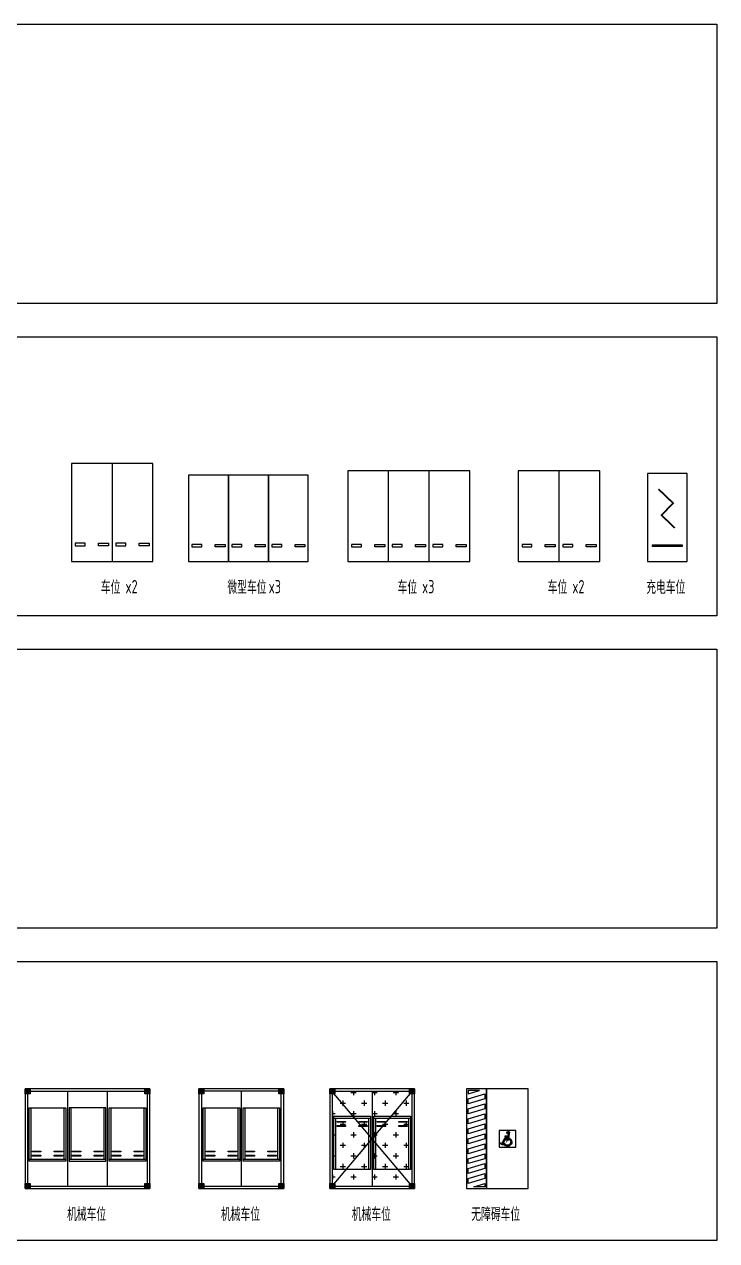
# Model space of a CAD drawing. Header units: millimetres. Extents: x 4401 to 92484, y 1885 to 582422.
# Drawn here: x 50844 to 92484, y 1885 to 75051 of the extents above; entities that cross this region are included whole.
import ezdxf
from ezdxf.enums import TextEntityAlignment as Align

# ---------------------------------------------------------------- set-up
doc = ezdxf.new("R2010")
doc.units = ezdxf.units.MM
doc.header["$MEASUREMENT"] = 0
for name, color, linetype in [('A-无障碍停车位', 8, 'Continuous'), ('A-机械停车位-2', 8, 'Continuous'), ('A-机械车位地下一层地上一层-2', 8, 'Continuous'), ('A-机械车位地下一层地上一层-3', 8, 'Continuous'), ('AE-EQPM-CARS-6', 66, 'Continuous'), ('E-UNIV-NOTE', 6, 'Continuous'), ('机械车位', 150, 'Continuous')]:
    doc.layers.add(name, color=color, linetype=linetype)
doc.styles.add('TH-STYLE3', font='TSSDENG', dxfattribs={"width": 0.7, "bigfont": 'TSSDCHN'})

# ---------------------------------------------------------------- blocks, each defined once
blk = doc.blocks.new('A$C13896705')
at = {"layer": '机械车位', "color": 171}
for points in [[(0, 0), (-4900, 0), (-4900, -5900), (0, -5900)], [(-2450, 0), (-2450, -5900)], [(0, -5900), (0, 0)]]:
    blk.add_lwpolyline(points, dxfattribs=at)
for points in [[(-4675, -4800), (-4675, -4950), (-4075, -4950), (-4075, -4800)], [(-2675, -4800), (-2675, -4950), (-3275, -4950), (-3275, -4800)], [(-2225, -4800), (-2225, -4950), (-1625, -4950), (-1625, -4800)], [(-225, -4800), (-225, -4950), (-825, -4950), (-825, -4800)]]:
    blk.add_lwpolyline(points, close=True, dxfattribs=at)
blk = doc.blocks.new('000000000000000')
at = {"layer": '机械车位', "color": 3}
for points in [[(0, 0), (5200, 0), (5200, 2400), (0, 2400)], [(4175, 2200), (4325, 2200), (4325, 1600), (4175, 1600)], [(4175, 200), (4325, 200), (4325, 800), (4175, 800)]]:
    blk.add_lwpolyline(points, close=True, dxfattribs=at)
blk = doc.blocks.new('A$C0FB329A9')
at = {"layer": '机械车位'}
for p in [(-5200, -2397), (-5200, -4797), (-5200, -7197)]:
    blk.add_blockref('000000000000000', p, dxfattribs=at)
blk = doc.blocks.new('A$C73955E33')
at = {"layer": '机械车位', "color": 241}
blk.add_line((-4900, -5450), (0, -5450), dxfattribs=at)
for points in [[(0, 0), (-4900, 0), (-4900, -5450)], [(-2450, -5450), (-2450, 0)], [(0, -5450), (0, 0)]]:
    blk.add_lwpolyline(points, dxfattribs=at)
for points in [[(-4675, -4425), (-4675, -4575), (-4075, -4575), (-4075, -4425)], [(-2675, -4425), (-2675, -4575), (-3275, -4575), (-3275, -4425)], [(-2225, -4425), (-2225, -4575), (-1625, -4575), (-1625, -4425)], [(-225, -4425), (-225, -4575), (-825, -4575), (-825, -4425)]]:
    blk.add_lwpolyline(points, close=True, dxfattribs=at)
blk = doc.blocks.new('A$C5686496C')
at = {"layer": '机械车位', "color": 241}
blk.add_line((-7350, -5450), (0, -5450), dxfattribs=at)
for points in [[(0, 0), (-7350, 0), (-7350, -5450)], [(-4900, -5450), (-4900, 0)], [(-2450, -5450), (-2450, 0)], [(0, -5450), (0, 0)]]:
    blk.add_lwpolyline(points, dxfattribs=at)
for points in [[(-7125, -4425), (-7125, -4575), (-6525, -4575), (-6525, -4425)], [(-5125, -4425), (-5125, -4575), (-5725, -4575), (-5725, -4425)], [(-4675, -4425), (-4675, -4575), (-4075, -4575), (-4075, -4425)], [(-2675, -4425), (-2675, -4575), (-3275, -4575), (-3275, -4425)], [(-2225, -4425), (-2225, -4575), (-1625, -4575), (-1625, -4425)], [(-225, -4425), (-225, -4575), (-825, -4575), (-825, -4425)]]:
    blk.add_lwpolyline(points, close=True, dxfattribs=at)
blk = doc.blocks.new('CW-6')
for p, q in [((0, -5300), (0, 0)), ((0, 0), (2400, 0)), ((2400, 0), (2400, -5300)), ((2400, -5300), (0, -5300))]:
    blk.add_line(p, q)
at = {"const_width": 100}
blk.add_lwpolyline([(749, -3280), (1549, -2513), (851, -1787), (1733, -941)], dxfattribs=at)
blk.add_lwpolyline([(316, -4392), (2084, -4392), (2084, -4300), (316, -4300)], close=True)
blk = doc.blocks.new('机械车位地下一层地上一层X3')
at = {"layer": 'A-机械车位地下一层地上一层-3'}
for points in [[(1270492, -1719617), (1270492, -1719767), (1270642, -1719767), (1270642, -1719617)], [(1277692, -1719617), (1277692, -1719767), (1277842, -1719767), (1277842, -1719617)], [(1270492, -1725317), (1270492, -1725467), (1270642, -1725467), (1270642, -1725317)], [(1277692, -1725317), (1277692, -1725467), (1277842, -1725467), (1277842, -1725317)]]:
    blk.add_hatch(color=256, dxfattribs=at).paths.add_polyline_path(points)
for p, q in [((1270567, -1719692), (1270617, -1719692)), ((1270567, -1719692), (1277767, -1719692)), ((1270567, -1725392), (1270567, -1719692)), ((1272967, -1725392), (1272967, -1719692)), ((1275367, -1719692), (1275367, -1725392)), ((1277767, -1719692), (1277767, -1725392)), ((1272867, -1721300), (1270667, -1721300)), ((1270767, -1724392), (1270767, -1721300)), ((1272767, -1721300), (1272767, -1724392)), ((1275267, -1721300), (1273067, -1721300)), ((1273167, -1724392), (1273167, -1721300)), ((1275167, -1721300), (1275167, -1724392)), ((1277667, -1721300), (1275467, -1721300)), ((1275567, -1724392), (1275567, -1721300)), ((1277567, -1721300), (1277567, -1724392)), ((1277767, -1725392), (1270567, -1725392))]:
    blk.add_line(p, q, dxfattribs=at)
for points in [[(1270717, -1719542), (1270417, -1719542), (1270417, -1719842), (1270717, -1719842)], [(1270417, -1725542), (1270417, -1719542), (1277917, -1719542), (1277917, -1725542)], [(1270707, -1719552), (1270427, -1719552), (1270427, -1719832), (1270707, -1719832)], [(1270642, -1719617), (1270492, -1719617), (1270492, -1719767), (1270642, -1719767)], [(1277917, -1719542), (1277617, -1719542), (1277617, -1719842), (1277917, -1719842)], [(1277907, -1719552), (1277627, -1719552), (1277627, -1719832), (1277907, -1719832)], [(1277842, -1719617), (1277692, -1719617), (1277692, -1719767), (1277842, -1719767)], [(1272867, -1721192), (1270667, -1721192), (1270667, -1724392), (1272867, -1724392)], [(1271367, -1721500), (1270867, -1721500), (1270867, -1721550), (1271367, -1721550)], [(1272667, -1721500), (1272167, -1721500), (1272167, -1721550), (1272667, -1721550)], [(1275267, -1724392), (1273067, -1724392), (1273067, -1721192), (1275267, -1721192)], [(1273767, -1721500), (1273267, -1721500), (1273267, -1721550), (1273767, -1721550)], [(1275067, -1721500), (1274567, -1721500), (1274567, -1721550), (1275067, -1721550)], [(1277667, -1721192), (1275467, -1721192), (1275467, -1724392), (1277667, -1724392)], [(1276167, -1721500), (1275667, -1721500), (1275667, -1721550), (1276167, -1721550)], [(1277467, -1721500), (1276967, -1721500), (1276967, -1721550), (1277467, -1721550)], [(1271367, -1721750), (1270867, -1721750), (1270867, -1721800), (1271367, -1721800)], [(1272667, -1721750), (1272167, -1721750), (1272167, -1721800), (1272667, -1721800)], [(1273767, -1721750), (1273267, -1721750), (1273267, -1721800), (1273767, -1721800)], [(1275067, -1721750), (1274567, -1721750), (1274567, -1721800), (1275067, -1721800)], [(1276167, -1721750), (1275667, -1721750), (1275667, -1721800), (1276167, -1721800)], [(1277467, -1721750), (1276967, -1721750), (1276967, -1721800), (1277467, -1721800)], [(1270717, -1725242), (1270417, -1725242), (1270417, -1725542), (1270717, -1725542)], [(1270427, -1725532), (1270707, -1725532), (1270707, -1725252), (1270427, -1725252)], [(1277917, -1725242), (1277617, -1725242), (1277617, -1725542), (1277917, -1725542)], [(1277907, -1725252), (1277627, -1725252), (1277627, -1725532), (1277907, -1725532)], [(1270642, -1725317), (1270492, -1725317), (1270492, -1725467), (1270642, -1725467)], [(1277842, -1725317), (1277692, -1725317), (1277692, -1725467), (1277842, -1725467)]]:
    blk.add_lwpolyline(points, close=True, dxfattribs=at)
blk = doc.blocks.new('机械车位地下一层地上一层X2')
at = {"layer": 'A-机械车位地下一层地上一层-2'}
for points in [[(1271471, -1731767), (1271471, -1731617), (1271621, -1731617), (1271621, -1731767)], [(1276271, -1731767), (1276271, -1731617), (1276421, -1731617), (1276421, -1731767)], [(1271471, -1737467), (1271471, -1737317), (1271621, -1737317), (1271621, -1737467)], [(1276271, -1737467), (1276271, -1737317), (1276421, -1737317), (1276421, -1737467)]]:
    blk.add_hatch(color=256, dxfattribs=at).paths.add_polyline_path(points)
for p, q in [((1276346, -1731692), (1271546, -1731692)), ((1271546, -1731692), (1271546, -1737392)), ((1273946, -1737392), (1273946, -1731692)), ((1276346, -1737392), (1276346, -1731692)), ((1271746, -1732692), (1271746, -1735784)), ((1273746, -1735784), (1273746, -1732692)), ((1274146, -1732692), (1274146, -1735784)), ((1276146, -1735784), (1276146, -1732692)), ((1273846, -1735784), (1271646, -1735784)), ((1276246, -1735784), (1274046, -1735784)), ((1271546, -1737392), (1271596, -1737392)), ((1271546, -1737392), (1276346, -1737392)), ((1276296, -1737392), (1276346, -1737392))]:
    blk.add_line(p, q, dxfattribs=at)
for points in [[(1271696, -1731842), (1271396, -1731842), (1271396, -1731542), (1271696, -1731542)], [(1276496, -1731542), (1271396, -1731542), (1271396, -1737542), (1276496, -1737542)], [(1271406, -1731552), (1271686, -1731552), (1271686, -1731832), (1271406, -1731832)], [(1271621, -1731767), (1271471, -1731767), (1271471, -1731617), (1271621, -1731617)], [(1276496, -1731842), (1276196, -1731842), (1276196, -1731542), (1276496, -1731542)], [(1276486, -1731832), (1276206, -1731832), (1276206, -1731552), (1276486, -1731552)], [(1276421, -1731767), (1276271, -1731767), (1276271, -1731617), (1276421, -1731617)], [(1273846, -1735892), (1271646, -1735892), (1271646, -1732692), (1273846, -1732692)], [(1276246, -1735892), (1274046, -1735892), (1274046, -1732692), (1276246, -1732692)], [(1272346, -1735334), (1271846, -1735334), (1271846, -1735284), (1272346, -1735284)], [(1273646, -1735334), (1273146, -1735334), (1273146, -1735284), (1273646, -1735284)], [(1274746, -1735334), (1274246, -1735334), (1274246, -1735284), (1274746, -1735284)], [(1276046, -1735334), (1275546, -1735334), (1275546, -1735284), (1276046, -1735284)], [(1272346, -1735584), (1271846, -1735584), (1271846, -1735534), (1272346, -1735534)], [(1273646, -1735584), (1273146, -1735584), (1273146, -1735534), (1273646, -1735534)], [(1274746, -1735584), (1274246, -1735584), (1274246, -1735534), (1274746, -1735534)], [(1276046, -1735584), (1275546, -1735584), (1275546, -1735534), (1276046, -1735534)], [(1271696, -1737542), (1271396, -1737542), (1271396, -1737242), (1271696, -1737242)], [(1271686, -1737532), (1271406, -1737532), (1271406, -1737252), (1271686, -1737252)], [(1271621, -1737467), (1271471, -1737467), (1271471, -1737317), (1271621, -1737317)], [(1276496, -1737542), (1276196, -1737542), (1276196, -1737242), (1276496, -1737242)], [(1276486, -1737532), (1276206, -1737532), (1276206, -1737252), (1276486, -1737252)], [(1276421, -1737467), (1276271, -1737467), (1276271, -1737317), (1276421, -1737317)]]:
    blk.add_lwpolyline(points, close=True, dxfattribs=at)
blk = doc.blocks.new('机械停车位2')
at = {"layer": 'A-机械停车位-2'}
for points in [[(-8791942, -8524864), (-8791942, -8524714), (-8792092, -8524714), (-8792092, -8524864)], [(-8787142, -8524864), (-8787142, -8524714), (-8787292, -8524714), (-8787292, -8524864)], [(-8791942, -8530564), (-8791942, -8530414), (-8792092, -8530414), (-8792092, -8530564)], [(-8787142, -8530564), (-8787142, -8530414), (-8787292, -8530414), (-8787292, -8530564)]]:
    blk.add_hatch(color=256, dxfattribs=at).paths.add_polyline_path(points)
h = blk.add_hatch(dxfattribs=at)
h.set_pattern_fill('CROSS', color=256, scale=400, style=0)
h.set_pattern_definition([(0, (0, 0), (635, 635), [317.5, -952.5]), (90, (158.75, -158.75), (-635, 635), [317.5, -952.5])])
h.paths.add_polyline_path([(-8792017, -8524989), (-8787217, -8524989), (-8787217, -8530489), (-8792017, -8530489)])
for p, q in [((-8792017, -8524789), (-8787217, -8524789)), ((-8792017, -8530489), (-8792017, -8524789)), ((-8792017, -8524789), (-8787217, -8530489)), ((-8787217, -8524789), (-8792017, -8530489)), ((-8789617, -8530489), (-8789617, -8524789)), ((-8787217, -8524789), (-8787217, -8530489)), ((-8791817, -8528881), (-8791817, -8525789)), ((-8789817, -8525789), (-8789817, -8528881)), ((-8789417, -8528881), (-8789417, -8525789)), ((-8787417, -8525789), (-8787417, -8528881)), ((-8791917, -8528881), (-8789717, -8528881)), ((-8789517, -8528881), (-8787317, -8528881)), ((-8787217, -8530489), (-8792017, -8530489)), ((-8791967, -8530489), (-8792017, -8530489)), ((-8787217, -8530489), (-8787267, -8530489))]:
    blk.add_line(p, q, dxfattribs=at)
for points in [[(-8792167, -8524939), (-8791867, -8524939), (-8791867, -8524639), (-8792167, -8524639)], [(-8792167, -8524639), (-8787067, -8524639), (-8787067, -8530639), (-8792167, -8530639)], [(-8792157, -8524929), (-8791877, -8524929), (-8791877, -8524649), (-8792157, -8524649)], [(-8792092, -8524864), (-8791942, -8524864), (-8791942, -8524714), (-8792092, -8524714)], [(-8787367, -8524939), (-8787067, -8524939), (-8787067, -8524639), (-8787367, -8524639)], [(-8787077, -8524649), (-8787357, -8524649), (-8787357, -8524929), (-8787077, -8524929)], [(-8787292, -8524864), (-8787142, -8524864), (-8787142, -8524714), (-8787292, -8524714)], [(-8791917, -8528989), (-8789717, -8528989), (-8789717, -8525789), (-8791917, -8525789)], [(-8789517, -8528989), (-8787317, -8528989), (-8787317, -8525789), (-8789517, -8525789)], [(-8791717, -8528431), (-8791217, -8528431), (-8791217, -8528381), (-8791717, -8528381)], [(-8791717, -8528681), (-8791217, -8528681), (-8791217, -8528631), (-8791717, -8528631)], [(-8790417, -8528431), (-8789917, -8528431), (-8789917, -8528381), (-8790417, -8528381)], [(-8790417, -8528681), (-8789917, -8528681), (-8789917, -8528631), (-8790417, -8528631)], [(-8789317, -8528431), (-8788817, -8528431), (-8788817, -8528381), (-8789317, -8528381)], [(-8789317, -8528681), (-8788817, -8528681), (-8788817, -8528631), (-8789317, -8528631)], [(-8788017, -8528431), (-8787517, -8528431), (-8787517, -8528381), (-8788017, -8528381)], [(-8788017, -8528681), (-8787517, -8528681), (-8787517, -8528631), (-8788017, -8528631)], [(-8792167, -8530639), (-8791867, -8530639), (-8791867, -8530339), (-8792167, -8530339)], [(-8792157, -8530629), (-8791877, -8530629), (-8791877, -8530349), (-8792157, -8530349)], [(-8792092, -8530564), (-8791942, -8530564), (-8791942, -8530414), (-8792092, -8530414)], [(-8787367, -8530639), (-8787067, -8530639), (-8787067, -8530339), (-8787367, -8530339)], [(-8787357, -8530629), (-8787077, -8530629), (-8787077, -8530349), (-8787357, -8530349)], [(-8787292, -8530564), (-8787142, -8530564), (-8787142, -8530414), (-8787292, -8530414)]]:
    blk.add_lwpolyline(points, close=True, dxfattribs=at)
blk = doc.blocks.new('无障碍车位4')
at = {"layer": 'A-无障碍停车位'}
h = blk.add_hatch(dxfattribs=at)
h.set_pattern_fill('ANSI31', color=251, scale=50, style=0)
h.set_pattern_definition([(45, (0, 0), (-56.1266, 56.1266), [])])
edge = h.paths.add_edge_path()
edge.add_ellipse((-39089, 70185), major_axis=(74.3, -41.7), ratio=1, start_angle=-60.69623, end_angle=216.08322)
edge.add_line((-39174, 70175), (-39124, 69754))
edge.add_line((-39124, 69754), (-38889, 69754))
edge.add_line((-38889, 69754), (-38758, 69465))
edge.add_line((-38758, 69465), (-38621, 69527))
edge.add_line((-38621, 69527), (-38649, 69588))
edge.add_line((-38649, 69588), (-38725, 69553))
edge.add_line((-38725, 69553), (-38846, 69821))
edge.add_line((-38846, 69821), (-39056, 69821))
edge.add_line((-39056, 69821), (-39067, 69918))
edge.add_line((-39067, 69918), (-38881, 69918))
edge.add_line((-38881, 69918), (-38881, 69984))
edge.add_line((-38881, 69984), (-39075, 69984))
edge.add_line((-39075, 69984), (-39089, 70100))
edge = h.paths.add_edge_path()
edge.add_ellipse((-39042, 69629), major_axis=(260, 18), ratio=1, start_angle=118.06784, end_angle=332.43829)
edge.add_line((-38803, 69524), (-38864, 69551))
edge.add_ellipse((-39042, 69629), major_axis=(-84, 175), ratio=1, start_angle=6.41896, end_angle=220.78941, ccw=False)
edge.add_line((-39145, 69794), (-39180, 69850))
at = {"layer": 'A-无障碍停车位', "ltscale": 3}
for p, q in [((-36586, 72827), (-36586, 66827)), ((-39145, 69794), (-39180, 69850)), ((-38803, 69524), (-38864, 69551))]:
    blk.add_line(p, q, dxfattribs=at)
for points in [[(-37786, 72827), (-37786, 66827), (-40286, 66827), (-40286, 72827), (-37786, 72827)], [(-36586, 66827), (-37786, 66827), (-37786, 72827), (-36586, 72827)], [(-39089, 70100), (-39075, 69984), (-38881, 69984), (-38881, 69918), (-39067, 69918), (-39056, 69821), (-38846, 69821), (-38725, 69553), (-38649, 69588), (-38621, 69527), (-38758, 69465), (-38889, 69754), (-39124, 69754), (-39174, 70175)]]:
    blk.add_lwpolyline(points, dxfattribs=at)
for points in [[(-36686, 72227), (-37686, 72527), (-37686, 72227), (-36686, 71927)], [(-37353, 72727), (-36686, 72727), (-36686, 72527)], [(-37686, 71927), (-37686, 71627), (-36686, 71327), (-36686, 71627)], [(-37686, 71327), (-37686, 71027), (-36686, 70727), (-36686, 71027)], [(-39536, 70327), (-38536, 70327), (-38536, 69327), (-39536, 69327)], [(-36686, 70127), (-36686, 70427), (-37686, 70727), (-37686, 70427)], [(-36686, 69827), (-37686, 70127), (-37686, 69827), (-36686, 69527)], [(-37686, 69227), (-36686, 68927), (-36686, 69227), (-37686, 69527)], [(-37686, 68627), (-36686, 68327), (-36686, 68627), (-37686, 68927)], [(-37686, 68027), (-36686, 67727), (-36686, 68027), (-37686, 68327)], [(-37686, 67727), (-37686, 67427), (-36686, 67127), (-36686, 67427)], [(-37019, 66927), (-37686, 67127), (-37686, 66927)]]:
    blk.add_lwpolyline(points, close=True, dxfattribs=at)
for centre, major_axis, start_param, end_param in [((-39089, 70185), (74.3, -41.7), -1.059349, 3.771364), ((-39042, 69629), (260, 18), 2.060673, 5.802143), ((-39042, 69629), (-84, 175), 0.112032, 3.853502)]:
    blk.add_ellipse(centre, major_axis=major_axis, ratio=1, start_param=start_param, end_param=end_param, dxfattribs=at)

msp = doc.modelspace()

# ---------------------------------------------------------------- linework, layer by layer
for points in [[(4401, 75051), (92484, 75051), (92484, 58259), (4401, 58259)], [(4401, 56259), (92484, 56259), (92484, 39468), (4401, 39468)], [(4401, 37468), (92484, 37468), (92484, 20676), (4401, 20676)], [(4401, 18676), (92484, 18676), (92484, 1885), (4401, 1885)]]:
    msp.add_lwpolyline(points, close=True)

# ---------------------------------------------------------------- block references
for name, p in [('A$C13896705', (58576, 48636)), ('A$C5686496C', (77646, 48186)), ('A$C73955E33', (85452, 48186))]:
    msp.add_blockref(name, p)
at = {"rotation": 270}
msp.add_blockref('A$C0FB329A9', (67921, 42736), dxfattribs=at)
at = {"layer": 'A-无障碍停车位', "ltscale": 3, "xscale": -1, "rotation": 359.9999999999892}
msp.add_blockref('无障碍车位4', (40859, -61810), dxfattribs=at)
at = {"layer": 'A-机械停车位-2', "extrusion": (0, 0, -1), "zscale": -1, "rotation": 180.0000000000176}
msp.add_blockref('机械停车位2', (-8861380, -8519622), dxfattribs=at)
at = {"layer": 'A-机械车位地下一层地上一层-2'}
msp.add_blockref('机械车位地下一层地上一层X2', (-1210050, 1742560), dxfattribs=at)
at = {"layer": 'A-机械车位地下一层地上一层-3', "xscale": -1, "rotation": 180.0000000000973}
msp.add_blockref('机械车位地下一层地上一层X3', (-1219525, -1714525), dxfattribs=at)
at = {"layer": 'AE-EQPM-CARS-6', "xscale": -1}
msp.add_blockref('CW-6', (90715, 48036), dxfattribs=at)

# ---------------------------------------------------------------- texts
at = {"layer": 'E-UNIV-NOTE', "style": 'TH-STYLE3', "width": 0.7}
for s, p in [('车位', (56036, 41228)), ('x2', (57293, 41228)), ('微型车位', (64234, 41228)), ('x3', (65912, 41228)), ('车位', (73881, 41228)), ('x3', (75138, 41228)), ('车位', (82911, 41228)), ('x2', (84169, 41228)), ('充电车位', (89425, 41228)), ('机械车位', (54592, 3510)), ('机械车位', (63847, 3510)), ('机械车位', (71714, 3510)), ('无障碍车位', (79196, 3510))]:
    msp.add_text(s, height=800, dxfattribs=at).set_placement(p, align=Align.MIDDLE)

doc.saveas('drawing.dxf')
